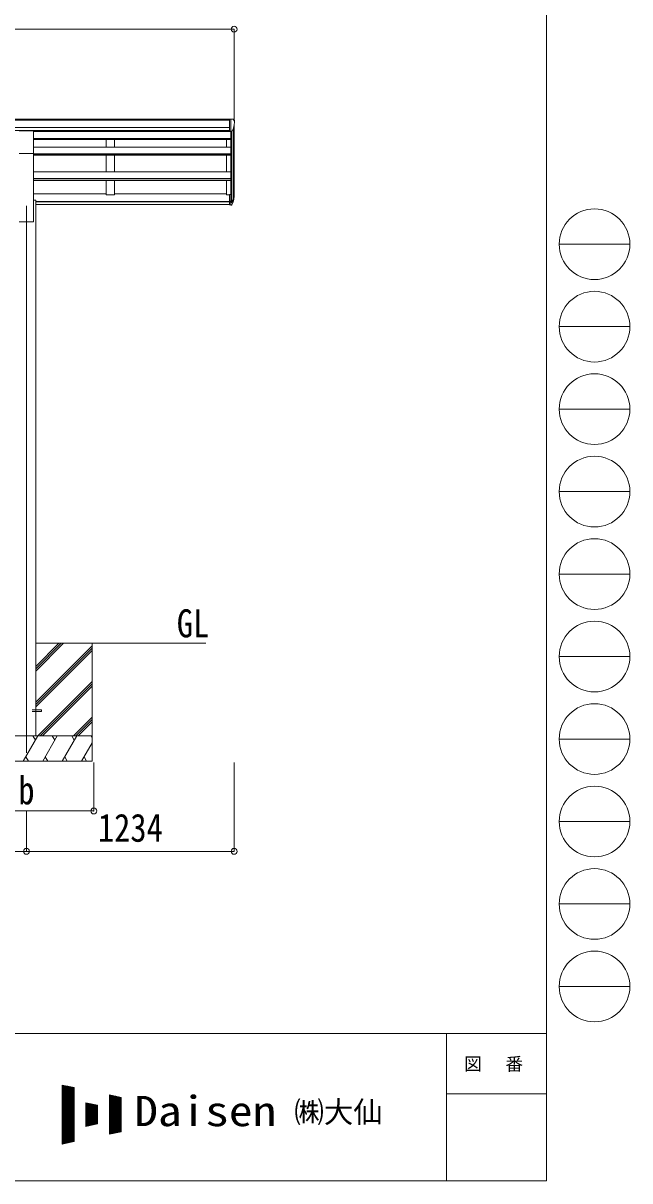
# Model space of a CAD drawing. Units: millimetres at full size; details may follow other scales. Extents: x -9783 to 33754, y -10064 to 6752.
# Drawn here: x 6287 to 9892, y -6828 to 50 of the extents above; entities that cross this region are included whole.
import ezdxf
from ezdxf.enums import TextEntityAlignment as Align

# ---------------------------------------------------------------- set-up
doc = ezdxf.new("R2010")
doc.units = ezdxf.units.MM
doc.header["$LTSCALE"] = 35
doc.header["$PDMODE"] = 32
doc.header["$PDSIZE"] = 35
for name, color, linetype, lineweight in [('0-0_0', 7, 'Continuous', 9), ('0-1_本体', 4, 'Continuous', 9), ('0-2_部品', 7, 'Continuous', 9), ('0-8_PARTS2', 2, 'Continuous', 9), ('0-A_寸法', 6, 'Continuous', 9), ('F-0_240', 7, 'Continuous', 9)]:
    doc.layers.add(name, color=color, linetype=linetype, lineweight=lineweight)
doc.styles.add('ＭＳ ゴシック', font='')
doc.styles.get('ＭＳ ゴシック').set_extended_font_data('MS Gothic')

msp = doc.modelspace()

# ---------------------------------------------------------------- linework, layer by layer
at = {"layer": '0-0_0'}
for p, q in [((6361.2, -3634.17), (7372.4, -3634.17)), ((6361.2, -3800.2), (6527.24, -3634.17)), ((6361.2, -3786.06), (6513.09, -3634.17)), ((6361.2, -3771.92), (6498.95, -3634.17)), ((6696.4, -3634.17), (6696.4, -4334.17)), ((6361.2, -3984.05), (6696.4, -3648.85)), ((6361.2, -3998.19), (6696.4, -3662.99)), ((6361.2, -4012.33), (6696.4, -3677.14)), ((6373.21, -4184.17), (6696.4, -3860.98)), ((6387.35, -4184.17), (6696.4, -3875.12)), ((6401.5, -4184.17), (6696.4, -3889.27)), ((6585.35, -4184.17), (6696.4, -4073.11)), ((6599.49, -4184.17), (6696.4, -4087.26)), ((6613.63, -4184.17), (6696.4, -4101.4)), ((6696.4, -4184.17), (5896.4, -4184.17)), ((6287.56, -4334.17), (6374.16, -4184.17)), ((6359.16, -4210.15), (6344.16, -4184.17)), ((6403.03, -4334.17), (6489.63, -4184.17)), ((6474.63, -4210.15), (6459.63, -4184.17)), ((6518.5, -4334.17), (6605.1, -4184.17)), ((6575.1, -4184.17), (6590.1, -4210.15)), ((6690.57, -4184.17), (6696.4, -4194.27)), ((6633.97, -4334.17), (6696.4, -4226.03)), ((6302.56, -4308.19), (6317.56, -4334.17)), ((6418.03, -4308.19), (6433.03, -4334.17)), ((6533.5, -4308.19), (6548.5, -4334.17)), ((6648.97, -4308.19), (6663.97, -4334.17)), ((5896.4, -4334.17), (6696.4, -4334.17))]:
    msp.add_line(p, q, dxfattribs=at)
at = {"layer": '0-1_本体'}
for p, q in [((1798.7, -521.19), (7513.7, -521.19)), ((1798.7, -526.55), (7513.7, -526.55)), ((1798.7, -570.07), (7513.7, -570.07)), ((1798.7, -587.74), (7513.7, -587.74)), ((6348.7, -590.23), (7513.7, -590.23)), ((6348.7, -593.07), (7520.2, -593.07)), ((6779.2, -590.23), (6779.2, -593.07)), ((6829.2, -590.23), (6829.2, -593.07)), ((7520.2, -591.57), (7520.2, -969.29)), ((7526.2, -592.1), (7526.2, -1013.72)), ((7535.92, -576.74), (7535.92, -995.72)), ((7540.2, -971.46), (7540.2, -557.94)), ((6348.7, -635.02), (7520.2, -635.02)), ((6348.7, -636.72), (7520.2, -636.72)), ((6348.7, -640.5), (7520.2, -640.5)), ((6348.7, -685.93), (7520.2, -685.93)), ((6779.2, -640.5), (6779.2, -685.93)), ((6829.2, -640.5), (6829.2, -685.93)), ((7495.2, -685.93), (7495.2, -640.5)), ((6348.7, -1130.72), (6348.7, -723.77)), ((6348.7, -726.51), (7520.2, -726.51)), ((6348.7, -728.2), (7520.2, -728.2)), ((6348.7, -735.07), (7520.2, -735.07)), ((6779.2, -735.07), (6779.2, -834.17)), ((6829.2, -735.07), (6829.2, -834.17)), ((7495.2, -834.17), (7495.2, -735.07)), ((6348.7, -834.17), (7520.2, -834.17)), ((6348.7, -873.31), (7520.2, -873.31)), ((6348.7, -874.98), (7520.2, -874.98)), ((6348.7, -884.62), (7520.2, -884.62)), ((6779.2, -884.62), (6779.2, -970.12)), ((7495.2, -970.12), (7495.2, -884.62)), ((6348.7, -964.9), (6779.2, -964.9)), ((6348.7, -1000.72), (6361.2, -1000.72)), ((6361.2, -1000.72), (6361.2, -4180.72)), ((6361.2, -1009.21), (7513.7, -1009.21)), ((6361.2, -1010.59), (7513.7, -1010.59)), ((6361.2, -1027.77), (7513.7, -1027.77)), ((6829.2, -964.9), (7495.2, -964.9)), ((7513.7, -970.12), (7495.2, -970.12)), ((6263.7, -1130.72), (6348.7, -1130.72))]:
    msp.add_line(p, q, dxfattribs=at)
msp.add_lwpolyline([(6829.2, -884.62), (6829.2, -970.12), (6779.2, -970.12)], dxfattribs=at)
at = {"layer": '0-2_部品'}
for p, q in [((7513.7, -519.59), (7503.7, -519.68)), ((7503.7, -521.19), (7503.7, -519.68)), ((7513.7, -591.57), (7513.7, -519.59)), ((7532.2, -519.59), (7513.7, -519.59)), ((7520.2, -592.57), (7520.2, -519.59)), ((7532.2, -519.59), (7534.54, -519.73)), ((7535.29, -520.16), (7539.36, -525.96)), ((7542.2, -528.96), (7542.2, -529.59)), ((6263.7, -589.61), (6348.7, -589.61)), ((6348.7, -723.77), (6348.7, -589.61)), ((7513.7, -591.57), (7520.2, -591.57)), ((7520.2, -592.57), (7525.41, -592.26)), ((7527.83, -590.76), (7537.1, -574.69)), ((6263.7, -723.77), (6348.7, -723.77)), ((7513.7, -968.88), (7513.7, -1029.94)), ((7513.7, -968.88), (7520.2, -968.88)), ((7513.7, -1007.19), (7520.2, -1007.19)), ((7513.7, -1012.59), (7520.2, -1012.59)), ((7513.7, -1029.94), (7520.2, -1029.94)), ((7520.2, -968.88), (7520.2, -1030.76)), ((7520.2, -1013.59), (7525.34, -1013.59)), ((7520.2, -1015.59), (7525.05, -1015.59)), ((7520.2, -1030.76), (7525.05, -1030.76)), ((7526.64, -1012.84), (7536.39, -994.42)), ((7537.81, -994.92), (7527.65, -1014.09)), ((7535.23, -1011.77), (7527.65, -1029.26))]:
    msp.add_line(p, q, dxfattribs=at)
at = {"layer": '0-2_部品', "color": 4}
msp.add_line((6396, -4029.67), (6341.2, -4029.67), dxfattribs=at)
msp.add_lwpolyline([(6396, -4029.67), (6396, -4038.67), (6341.2, -4038.67)], dxfattribs=at)
at = {"layer": '0-2_部品'}
for centre, radius, start, end in [((7534.48, -520.73), 1, 35, 86.5), ((7340.2, -529.59), 202, 347.09739, 0), ((7539.2, -528.96), 3, 0, 87), ((7525.23, -589.26), 3, 273.5, 330), ((7525.05, -1012.59), 3, 270, 330), ((7525.05, -1027.76), 3, 270, 330), ((7525.34, -1012.09), 1.5, 270, 330), ((7406.99, -975.69), 133.22, 344.28698, 356.72013), ((7452.26, -968.47), 88.05, 342.78929, 2.77608), ((7451.54, -972.75), 89.07, 345.58812, 5.50424)]:
    msp.add_arc(centre, radius, start, end, dxfattribs=at)
at = {"layer": '0-8_PARTS2'}
msp.add_line((6306.2, -1034.67), (6306.2, -4284.67), dxfattribs=at)
at = {"layer": '0-A_寸法'}
for p, q in [((1772.2, 14.19), (7540.2, 14.19)), ((7540.2, 14.19), (7540.2, -531.44)), ((6706.2, -4630.56), (6706.2, -4341.59)), ((7540.2, -4870.54), (7540.2, -4341.59)), ((5906.2, -4630.56), (6706.2, -4630.56)), ((6306.2, -4870.54), (6306.2, -4630.56)), ((3006.2, -4870.54), (6306.2, -4870.54)), ((6306.2, -4870.54), (7540.2, -4870.54))]:
    msp.add_line(p, q, dxfattribs=at)
for p in [(7540.2, 14.19), (6706.2, -4630.56), (6306.2, -4870.54), (7540.2, -4870.54)]:
    msp.add_point(p, dxfattribs=at)
at = {"layer": 'F-0_240', "color": 5}
for p, q in [((9396.97, 6751.9), (9396.97, -6828.1)), ((-9783.03, -5953.1), (9396.97, -5953.1)), ((8801.97, -5953.1), (8801.97, -6828.1)), ((8801.97, -6311.85), (9396.97, -6311.85)), ((-9783.03, -6828.1), (9396.97, -6828.1))]:
    msp.add_line(p, q, dxfattribs=at)
at = {"layer": 'F-0_240', "color": 4}
for p, q in [((9471.77, -1263.1), (9891.77, -1263.1)), ((9471.77, -1753.1), (9891.77, -1753.1)), ((9471.77, -2243.1), (9891.77, -2243.1)), ((9471.77, -2733.1), (9891.77, -2733.1)), ((9471.77, -3223.1), (9891.77, -3223.1)), ((9471.77, -3713.1), (9891.77, -3713.1)), ((9471.77, -4203.1), (9891.77, -4203.1)), ((9471.77, -4693.1), (9891.77, -4693.1)), ((9471.77, -5183.1), (9891.77, -5183.1)), ((9471.77, -5673.1), (9891.77, -5673.1))]:
    msp.add_line(p, q, dxfattribs=at)
at = {"layer": 'F-0_240'}
for p, q in [((6519.04, -6259.47), (6589.04, -6274.05)), ((6519.04, -6259.47), (6519.04, -6609.47)), ((6519.04, -6262.76), (6534.85, -6262.76)), ((6519.04, -6266.26), (6551.65, -6266.26)), ((6519.04, -6269.76), (6568.45, -6269.76)), ((6519.04, -6273.26), (6585.25, -6273.26)), ((6519.04, -6276.76), (6589.04, -6276.76)), ((6519.04, -6280.26), (6589.04, -6280.26)), ((6519.04, -6283.76), (6589.04, -6283.76)), ((6519.04, -6287.26), (6589.04, -6287.26)), ((6519.04, -6290.76), (6589.04, -6290.76)), ((6519.04, -6294.26), (6589.04, -6294.26)), ((6519.04, -6297.76), (6589.04, -6297.76)), ((6519.04, -6301.26), (6589.04, -6301.26)), ((6519.04, -6304.76), (6589.04, -6304.76)), ((6519.04, -6308.26), (6589.04, -6308.26)), ((6519.04, -6311.76), (6589.04, -6311.76)), ((6519.04, -6315.26), (6589.04, -6315.26)), ((6519.04, -6318.76), (6589.04, -6318.76)), ((6519.04, -6322.26), (6589.04, -6322.26)), ((6519.04, -6325.76), (6589.04, -6325.76)), ((6521.12, -6609.03), (6521.12, -6259.9)), ((6524.62, -6608.3), (6524.62, -6260.63)), ((6528.12, -6607.58), (6528.12, -6261.36)), ((6531.62, -6606.85), (6531.62, -6262.09)), ((6535.12, -6606.12), (6535.12, -6262.81)), ((6538.62, -6605.39), (6538.62, -6263.54)), ((6542.12, -6604.66), (6542.12, -6264.27)), ((6545.62, -6603.93), (6545.62, -6265)), ((6549.12, -6603.2), (6549.12, -6265.73)), ((6552.62, -6602.47), (6552.62, -6266.46)), ((6556.12, -6601.74), (6556.12, -6267.19)), ((6559.62, -6601.01), (6559.62, -6267.92)), ((6563.12, -6600.28), (6563.12, -6268.65)), ((6566.62, -6599.55), (6566.62, -6269.38)), ((6570.12, -6598.83), (6570.12, -6270.11)), ((6573.62, -6598.1), (6573.62, -6270.84)), ((6577.12, -6597.37), (6577.12, -6271.56)), ((6580.62, -6596.64), (6580.62, -6272.29)), ((6584.12, -6595.91), (6584.12, -6273.02)), ((6587.62, -6595.18), (6587.62, -6273.75)), ((6589.04, -6274.05), (6589.04, -6594.88)), ((6799.04, -6317.8), (6869.04, -6332.38)), ((6799.04, -6317.8), (6799.04, -6551.13)), ((6799.04, -6318.76), (6803.65, -6318.76)), ((6799.04, -6322.26), (6820.45, -6322.26)), ((6799.04, -6325.76), (6837.25, -6325.76)), ((6801.12, -6550.7), (6801.12, -6318.23)), ((6804.62, -6549.97), (6804.62, -6318.96)), ((6808.12, -6549.24), (6808.12, -6319.69)), ((6811.62, -6548.51), (6811.62, -6320.42)), ((6815.12, -6547.78), (6815.12, -6321.15)), ((6818.62, -6547.05), (6818.62, -6321.88)), ((6822.12, -6546.33), (6822.12, -6322.61)), ((6825.62, -6545.6), (6825.62, -6323.34)), ((6829.12, -6544.87), (6829.12, -6324.06)), ((6832.62, -6544.14), (6832.62, -6324.79)), ((6836.12, -6543.41), (6836.12, -6325.52)), ((6839.62, -6542.68), (6839.62, -6326.25)), ((6843.12, -6541.95), (6843.12, -6326.98)), ((6846.62, -6541.22), (6846.62, -6327.71)), ((6519.04, -6329.26), (6589.04, -6329.26)), ((6519.04, -6332.76), (6589.04, -6332.76)), ((6519.04, -6336.26), (6589.04, -6336.26)), ((6519.04, -6339.76), (6589.04, -6339.76)), ((6519.04, -6343.26), (6589.04, -6343.26)), ((6519.04, -6346.76), (6589.04, -6346.76)), ((6519.04, -6350.26), (6589.04, -6350.26)), ((6519.04, -6353.76), (6589.04, -6353.76)), ((6519.04, -6357.26), (6589.04, -6357.26)), ((6519.04, -6360.76), (6589.04, -6360.76)), ((6519.04, -6364.26), (6589.04, -6364.26)), ((6519.04, -6367.76), (6589.04, -6367.76)), ((6519.04, -6371.26), (6589.04, -6371.26)), ((6519.04, -6374.76), (6589.04, -6374.76)), ((6519.04, -6378.26), (6589.04, -6378.26)), ((6519.04, -6381.76), (6589.04, -6381.76)), ((6519.04, -6385.26), (6589.04, -6385.26)), ((6519.04, -6388.76), (6589.04, -6388.76)), ((6519.04, -6392.26), (6589.04, -6392.26)), ((6519.04, -6395.76), (6589.04, -6395.76)), ((6659.04, -6364.47), (6729.04, -6379.05)), ((6659.04, -6364.47), (6659.04, -6504.47)), ((6659.04, -6367.76), (6674.85, -6367.76)), ((6659.04, -6371.26), (6691.65, -6371.26)), ((6659.04, -6374.76), (6708.45, -6374.76)), ((6659.04, -6378.26), (6725.25, -6378.26)), ((6659.04, -6381.76), (6729.04, -6381.76)), ((6659.04, -6385.26), (6729.04, -6385.26)), ((6659.04, -6388.76), (6729.04, -6388.76)), ((6659.04, -6392.26), (6729.04, -6392.26)), ((6659.04, -6395.76), (6729.04, -6395.76)), ((6661.12, -6504.03), (6661.12, -6364.9)), ((6664.62, -6503.3), (6664.62, -6365.63)), ((6668.12, -6502.58), (6668.12, -6366.36)), ((6671.62, -6501.85), (6671.62, -6367.09)), ((6675.12, -6501.12), (6675.12, -6367.81)), ((6678.62, -6500.39), (6678.62, -6368.54)), ((6682.12, -6499.66), (6682.12, -6369.27)), ((6685.62, -6498.93), (6685.62, -6370)), ((6689.12, -6498.2), (6689.12, -6370.73)), ((6692.62, -6497.47), (6692.62, -6371.46)), ((6696.12, -6496.74), (6696.12, -6372.19)), ((6699.62, -6496.01), (6699.62, -6372.92)), ((6703.12, -6495.28), (6703.12, -6373.65)), ((6706.62, -6494.55), (6706.62, -6374.38)), ((6710.12, -6493.83), (6710.12, -6375.11)), ((6713.62, -6493.1), (6713.62, -6375.84)), ((6717.12, -6492.37), (6717.12, -6376.56)), ((6720.62, -6491.64), (6720.62, -6377.29)), ((6724.12, -6490.91), (6724.12, -6378.02)), ((6727.62, -6490.18), (6727.62, -6378.75)), ((6729.04, -6379.05), (6729.04, -6489.88)), ((6799.04, -6329.26), (6854.05, -6329.26)), ((6799.04, -6332.76), (6869.04, -6332.76)), ((6799.04, -6336.26), (6869.04, -6336.26)), ((6799.04, -6339.76), (6869.04, -6339.76)), ((6799.04, -6343.26), (6869.04, -6343.26)), ((6799.04, -6346.76), (6869.04, -6346.76)), ((6799.04, -6350.26), (6869.04, -6350.26)), ((6799.04, -6353.76), (6869.04, -6353.76)), ((6799.04, -6357.26), (6869.04, -6357.26)), ((6799.04, -6360.76), (6869.04, -6360.76)), ((6799.04, -6364.26), (6869.04, -6364.26)), ((6799.04, -6367.76), (6869.04, -6367.76)), ((6799.04, -6371.26), (6869.04, -6371.26)), ((6799.04, -6374.76), (6869.04, -6374.76)), ((6799.04, -6378.26), (6869.04, -6378.26)), ((6799.04, -6381.76), (6869.04, -6381.76)), ((6799.04, -6385.26), (6869.04, -6385.26)), ((6799.04, -6388.76), (6869.04, -6388.76)), ((6799.04, -6392.26), (6869.04, -6392.26)), ((6799.04, -6395.76), (6869.04, -6395.76)), ((6850.12, -6540.49), (6850.12, -6328.44)), ((6853.62, -6539.76), (6853.62, -6329.17)), ((6857.12, -6539.03), (6857.12, -6329.9)), ((6860.62, -6538.3), (6860.62, -6330.63)), ((6864.12, -6537.58), (6864.12, -6331.36)), ((6867.62, -6536.85), (6867.62, -6332.09)), ((6869.04, -6332.38), (6869.04, -6536.55)), ((6519.04, -6399.26), (6589.04, -6399.26)), ((6519.04, -6402.76), (6589.04, -6402.76)), ((6519.04, -6406.26), (6589.04, -6406.26)), ((6519.04, -6409.76), (6589.04, -6409.76)), ((6519.04, -6413.26), (6589.04, -6413.26)), ((6519.04, -6416.76), (6589.04, -6416.76)), ((6519.04, -6420.26), (6589.04, -6420.26)), ((6519.04, -6423.76), (6589.04, -6423.76)), ((6519.04, -6427.26), (6589.04, -6427.26)), ((6519.04, -6430.76), (6589.04, -6430.76)), ((6519.04, -6434.26), (6589.04, -6434.26)), ((6519.04, -6437.76), (6589.04, -6437.76)), ((6519.04, -6441.26), (6589.04, -6441.26)), ((6519.04, -6444.76), (6589.04, -6444.76)), ((6519.04, -6448.26), (6589.04, -6448.26)), ((6519.04, -6451.76), (6589.04, -6451.76)), ((6519.04, -6455.26), (6589.04, -6455.26)), ((6519.04, -6458.76), (6589.04, -6458.76)), ((6519.04, -6462.26), (6589.04, -6462.26)), ((6659.04, -6399.26), (6729.04, -6399.26)), ((6659.04, -6402.76), (6729.04, -6402.76)), ((6659.04, -6406.26), (6729.04, -6406.26)), ((6659.04, -6409.76), (6729.04, -6409.76)), ((6659.04, -6413.26), (6729.04, -6413.26)), ((6659.04, -6416.76), (6729.04, -6416.76)), ((6659.04, -6420.26), (6729.04, -6420.26)), ((6659.04, -6423.76), (6729.04, -6423.76)), ((6659.04, -6427.26), (6729.04, -6427.26)), ((6659.04, -6430.76), (6729.04, -6430.76)), ((6659.04, -6434.26), (6729.04, -6434.26)), ((6659.04, -6437.76), (6729.04, -6437.76)), ((6659.04, -6441.26), (6729.04, -6441.26)), ((6659.04, -6444.76), (6729.04, -6444.76)), ((6659.04, -6448.26), (6729.04, -6448.26)), ((6659.04, -6451.76), (6729.04, -6451.76)), ((6659.04, -6455.26), (6729.04, -6455.26)), ((6659.04, -6458.76), (6729.04, -6458.76)), ((6659.04, -6462.26), (6729.04, -6462.26)), ((6799.04, -6399.26), (6869.04, -6399.26)), ((6799.04, -6402.76), (6869.04, -6402.76)), ((6799.04, -6406.26), (6869.04, -6406.26)), ((6799.04, -6409.76), (6869.04, -6409.76)), ((6799.04, -6413.26), (6869.04, -6413.26)), ((6799.04, -6416.76), (6869.04, -6416.76)), ((6799.04, -6420.26), (6869.04, -6420.26)), ((6799.04, -6423.76), (6869.04, -6423.76)), ((6799.04, -6427.26), (6869.04, -6427.26)), ((6799.04, -6430.76), (6869.04, -6430.76)), ((6799.04, -6434.26), (6869.04, -6434.26)), ((6799.04, -6437.76), (6869.04, -6437.76)), ((6799.04, -6441.26), (6869.04, -6441.26)), ((6799.04, -6444.76), (6869.04, -6444.76)), ((6799.04, -6448.26), (6869.04, -6448.26)), ((6799.04, -6451.76), (6869.04, -6451.76)), ((6799.04, -6455.26), (6869.04, -6455.26)), ((6799.04, -6458.76), (6869.04, -6458.76)), ((6799.04, -6462.26), (6869.04, -6462.26)), ((6519.04, -6465.76), (6589.04, -6465.76)), ((6519.04, -6469.26), (6589.04, -6469.26)), ((6519.04, -6472.76), (6589.04, -6472.76)), ((6519.04, -6476.26), (6589.04, -6476.26)), ((6519.04, -6479.76), (6589.04, -6479.76)), ((6519.04, -6483.26), (6589.04, -6483.26)), ((6519.04, -6486.76), (6589.04, -6486.76)), ((6519.04, -6490.26), (6589.04, -6490.26)), ((6519.04, -6493.76), (6589.04, -6493.76)), ((6519.04, -6497.26), (6589.04, -6497.26)), ((6519.04, -6500.76), (6589.04, -6500.76)), ((6519.04, -6504.26), (6589.04, -6504.26)), ((6519.04, -6507.76), (6589.04, -6507.76)), ((6519.04, -6511.26), (6589.04, -6511.26)), ((6519.04, -6514.76), (6589.04, -6514.76)), ((6519.04, -6518.26), (6589.04, -6518.26)), ((6519.04, -6521.76), (6589.04, -6521.76)), ((6519.04, -6525.26), (6589.04, -6525.26)), ((6519.04, -6528.76), (6589.04, -6528.76)), ((6519.04, -6532.26), (6589.04, -6532.26)), ((6659.04, -6465.76), (6729.04, -6465.76)), ((6659.04, -6469.26), (6729.04, -6469.26)), ((6659.04, -6472.76), (6729.04, -6472.76)), ((6659.04, -6476.26), (6729.04, -6476.26)), ((6659.04, -6479.76), (6729.04, -6479.76)), ((6659.04, -6483.26), (6729.04, -6483.26)), ((6659.04, -6486.76), (6729.04, -6486.76)), ((6659.04, -6504.47), (6729.04, -6489.88)), ((6659.04, -6490.26), (6727.23, -6490.26)), ((6659.04, -6493.76), (6710.43, -6493.76)), ((6659.04, -6497.26), (6693.63, -6497.26)), ((6659.04, -6500.76), (6676.83, -6500.76)), ((6659.04, -6504.26), (6660.03, -6504.26)), ((6799.04, -6465.76), (6869.04, -6465.76)), ((6799.04, -6469.26), (6869.04, -6469.26)), ((6799.04, -6472.76), (6869.04, -6472.76)), ((6799.04, -6476.26), (6869.04, -6476.26)), ((6799.04, -6479.76), (6869.04, -6479.76)), ((6799.04, -6483.26), (6869.04, -6483.26)), ((6799.04, -6486.76), (6869.04, -6486.76)), ((6799.04, -6490.26), (6869.04, -6490.26)), ((6799.04, -6493.76), (6869.04, -6493.76)), ((6799.04, -6497.26), (6869.04, -6497.26)), ((6799.04, -6500.76), (6869.04, -6500.76)), ((6799.04, -6504.26), (6869.04, -6504.26)), ((6799.04, -6507.76), (6869.04, -6507.76)), ((6799.04, -6511.26), (6869.04, -6511.26)), ((6799.04, -6514.76), (6869.04, -6514.76)), ((6799.04, -6518.26), (6869.04, -6518.26)), ((6799.04, -6521.76), (6869.04, -6521.76)), ((6799.04, -6525.26), (6869.04, -6525.26)), ((6799.04, -6528.76), (6869.04, -6528.76)), ((6799.04, -6532.26), (6869.04, -6532.26)), ((6519.04, -6535.76), (6589.04, -6535.76)), ((6519.04, -6539.26), (6589.04, -6539.26)), ((6519.04, -6542.76), (6589.04, -6542.76)), ((6519.04, -6546.26), (6589.04, -6546.26)), ((6519.04, -6549.76), (6589.04, -6549.76)), ((6519.04, -6553.26), (6589.04, -6553.26)), ((6519.04, -6556.76), (6589.04, -6556.76)), ((6519.04, -6560.26), (6589.04, -6560.26)), ((6519.04, -6563.76), (6589.04, -6563.76)), ((6519.04, -6567.26), (6589.04, -6567.26)), ((6519.04, -6570.76), (6589.04, -6570.76)), ((6519.04, -6574.26), (6589.04, -6574.26)), ((6519.04, -6577.76), (6589.04, -6577.76)), ((6519.04, -6581.26), (6589.04, -6581.26)), ((6519.04, -6584.76), (6589.04, -6584.76)), ((6519.04, -6588.26), (6589.04, -6588.26)), ((6519.04, -6591.76), (6589.04, -6591.76)), ((6589.04, -6594.88), (6519.04, -6609.47)), ((6519.04, -6595.26), (6587.23, -6595.26)), ((6519.04, -6598.76), (6570.43, -6598.76)), ((6519.04, -6602.26), (6553.63, -6602.26)), ((6799.04, -6535.76), (6869.04, -6535.76)), ((6869.04, -6536.55), (6799.04, -6551.13)), ((6799.04, -6539.26), (6856.03, -6539.26)), ((6799.04, -6542.76), (6839.23, -6542.76)), ((6799.04, -6546.26), (6822.43, -6546.26)), ((6799.04, -6549.76), (6805.63, -6549.76)), ((6519.04, -6605.76), (6536.83, -6605.76)), ((6519.04, -6609.26), (6520.03, -6609.26))]:
    msp.add_line(p, q, dxfattribs=at)
at = {"layer": 'F-0_240', "color": 4}
for centre in [(9681.77, -1263.1), (9681.77, -1753.1), (9681.77, -2243.1), (9681.77, -2733.1), (9681.77, -3223.1), (9681.77, -3713.1), (9681.77, -4203.1), (9681.77, -4693.1), (9681.77, -5183.1), (9681.77, -5673.1)]:
    msp.add_circle(centre, 210, dxfattribs=at)

# ---------------------------------------------------------------- texts
at = {"layer": '0-0_0', "style": 'ＭＳ ゴシック', "width": 0.85}
msp.add_text('GL', height=166.8, dxfattribs=at).set_placement((7199.62, -3649.11), align=Align.BOTTOM_LEFT)
at = {"layer": '0-A_寸法', "color": 7, "style": 'ＭＳ ゴシック', "width": 0.85}
for s, p in [('b', (6258.08, -4641.06)), ('1234', (6730.7, -4863.54))]:
    msp.add_text(s, height=166.8, dxfattribs=at).set_placement(p, align=Align.BOTTOM_LEFT)
at = {"layer": 'F-0_240', "style": 'ＭＳ ゴシック', "width": 1.15}
msp.add_text('Daisen', height=179.6, dxfattribs=at).set_placement((6947.05, -6556.97), align=Align.BOTTOM_LEFT)
at = {"layer": 'F-0_240', "style": 'ＭＳ ゴシック'}
msp.add_text('㈱大仙\u3000', height=128.3, dxfattribs=at).set_placement((7898.35, -6521.97), align=Align.BOTTOM_LEFT)
at = {"layer": 'F-0_240', "insert": (8906.97, -6180.6), "char_height": 76.98, "attachment_point": 7, "style": 'ＭＳ ゴシック'}
msp.add_mtext('\\T1.17;図\u3000番', dxfattribs=at)

doc.saveas('drawing.dxf')
